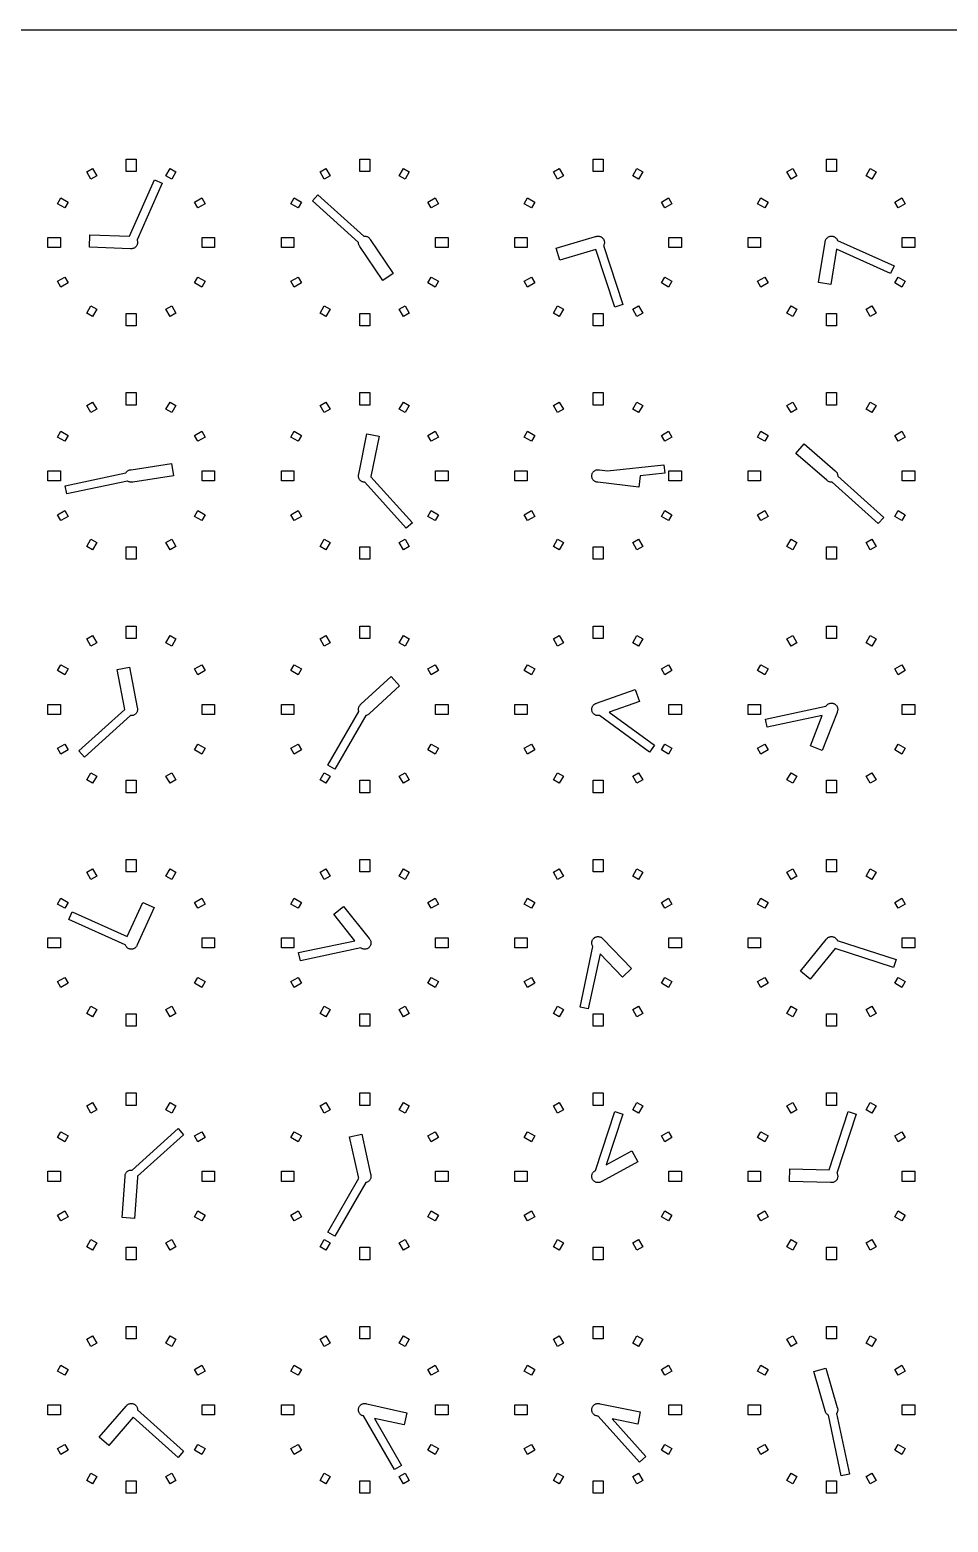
# Model space of a CAD drawing. Header units: millimetres. Extents: x -8 to 856, y -8 to 688.
# Drawn here: x 313.8 to 424, y 508.5 to 687.5 of the extents above; entities that cross this region are included whole.
import ezdxf

# ---------------------------------------------------------------- set-up
doc = ezdxf.new("R2010")
doc.units = ezdxf.units.MM

msp = doc.modelspace()

# ---------------------------------------------------------------- linework, layer by layer
for points in [[(-7.5, -7.5), (-7.5, 687.5), (855.5, 687.5), (855.5, -7.5)], [(326.6, 670.5), (325.4, 670.5), (325.4, 672), (326.6, 672), (326.6, 670.5)], [(354.6, 670.5), (353.4, 670.5), (353.4, 672), (354.6, 672), (354.6, 670.5)], [(382.6, 670.5), (381.4, 670.5), (381.4, 672), (382.6, 672), (382.6, 670.5)], [(410.6, 670.5), (409.4, 670.5), (409.4, 672), (410.6, 672), (410.6, 670.5)], [(321.85, 669.99), (321.15, 669.59), (320.65, 670.46), (321.35, 670.86), (321.85, 669.99)], [(326.7, 661.71), (326.67, 661.64), (326.63, 661.58), (326.58, 661.52), (326.53, 661.47), (326.48, 661.42), (326.42, 661.37), (326.36, 661.33), (326.29, 661.3), (326.22, 661.28), (326.15, 661.26), (326.07, 661.25), (326, 661.25), (325.93, 661.25), (325.9, 661.25), (320.98, 661.42), (321.03, 662.92), (325.79, 662.76), (328.8, 669.51), (329.71, 669.1), (326.69, 662.31), (326.7, 662.29), (326.72, 662.22), (326.74, 662.15), (326.75, 662.07), (326.75, 662), (326.75, 661.93), (326.74, 661.85), (326.72, 661.78), (326.7, 661.71)], [(330.85, 669.59), (330.15, 669.99), (330.65, 670.86), (331.35, 670.46), (330.85, 669.59)], [(349.85, 669.99), (349.15, 669.59), (348.65, 670.46), (349.35, 670.86), (349.85, 669.99)], [(358.85, 669.59), (358.15, 669.99), (358.65, 670.86), (359.35, 670.46), (358.85, 669.59)], [(377.85, 669.99), (377.15, 669.59), (376.65, 670.46), (377.35, 670.86), (377.85, 669.99)], [(386.85, 669.59), (386.15, 669.99), (386.65, 670.86), (387.35, 670.46), (386.85, 669.59)], [(405.85, 669.99), (405.15, 669.59), (404.65, 670.46), (405.35, 670.86), (405.85, 669.99)], [(414.85, 669.59), (414.15, 669.99), (414.65, 670.86), (415.35, 670.46), (414.85, 669.59)], [(353.42, 661.52), (353.37, 661.58), (353.33, 661.64), (353.3, 661.71), (353.28, 661.78), (353.26, 661.85), (353.25, 661.93), (353.25, 662), (353.25, 662.01), (347.72, 666.98), (348.39, 667.72), (353.91, 662.75), (353.93, 662.75), (354, 662.75), (354.07, 662.75), (354.15, 662.74), (354.22, 662.72), (354.29, 662.7), (354.36, 662.67), (354.42, 662.63), (354.48, 662.58), (354.53, 662.53), (354.58, 662.48), (354.63, 662.42), (354.67, 662.36), (354.67, 662.35), (357.42, 658.27), (356.17, 657.44), (353.42, 661.51), (353.42, 661.52)], [(318.41, 666.85), (318.01, 666.15), (317.14, 666.65), (317.54, 667.35), (318.41, 666.85)], [(333.99, 666.15), (333.59, 666.85), (334.46, 667.35), (334.86, 666.65), (333.99, 666.15)], [(346.41, 666.85), (346.01, 666.15), (345.14, 666.65), (345.54, 667.35), (346.41, 666.85)], [(361.99, 666.15), (361.59, 666.85), (362.46, 667.35), (362.86, 666.65), (361.99, 666.15)], [(374.41, 666.85), (374.01, 666.15), (373.14, 666.65), (373.54, 667.35), (374.41, 666.85)], [(389.99, 666.15), (389.59, 666.85), (390.46, 667.35), (390.86, 666.65), (389.99, 666.15)], [(402.41, 666.85), (402.01, 666.15), (401.14, 666.65), (401.54, 667.35), (402.41, 666.85)], [(417.99, 666.15), (417.59, 666.85), (418.46, 667.35), (418.86, 666.65), (417.99, 666.15)], [(317.5, 662.6), (317.5, 661.4), (316, 661.4), (316, 662.6), (317.5, 662.6)], [(334.5, 661.4), (334.5, 662.6), (336, 662.6), (336, 661.4), (334.5, 661.4)], [(345.5, 662.6), (345.5, 661.4), (344, 661.4), (344, 662.6), (345.5, 662.6)], [(362.5, 661.4), (362.5, 662.6), (364, 662.6), (364, 661.4), (362.5, 661.4)], [(373.5, 662.6), (373.5, 661.4), (372, 661.4), (372, 662.6), (373.5, 662.6)], [(381.71, 662.7), (381.71, 662.7), (381.78, 662.72), (381.85, 662.74), (381.93, 662.75), (382, 662.75), (382.07, 662.75), (382.15, 662.74), (382.22, 662.72), (382.29, 662.7), (382.36, 662.67), (382.42, 662.63), (382.48, 662.58), (382.53, 662.53), (382.58, 662.48), (382.63, 662.42), (382.67, 662.36), (382.7, 662.29), (382.72, 662.22), (382.74, 662.15), (382.75, 662.07), (382.75, 662), (382.75, 661.93), (382.74, 661.85), (382.72, 661.78), (382.7, 661.71), (382.67, 661.64), (382.65, 661.62), (384.95, 654.55), (384, 654.24), (381.75, 661.14), (377.42, 659.86), (376.99, 661.3), (381.71, 662.7)], [(390.5, 661.4), (390.5, 662.6), (392, 662.6), (392, 661.4), (390.5, 661.4)], [(401.5, 662.6), (401.5, 661.4), (400, 661.4), (400, 662.6), (401.5, 662.6)], [(409.25, 662.05), (409.25, 662.07), (409.26, 662.15), (409.28, 662.22), (409.3, 662.29), (409.33, 662.36), (409.37, 662.42), (409.42, 662.48), (409.47, 662.53), (409.52, 662.58), (409.58, 662.63), (409.64, 662.67), (409.71, 662.7), (409.78, 662.72), (409.85, 662.74), (409.93, 662.75), (410, 662.75), (410.07, 662.75), (410.15, 662.74), (410.22, 662.72), (410.29, 662.7), (410.36, 662.67), (410.42, 662.63), (410.48, 662.58), (410.53, 662.53), (410.58, 662.48), (410.63, 662.42), (410.67, 662.36), (410.7, 662.29), (410.72, 662.23), (417.51, 659.2), (417.1, 658.29), (410.62, 661.18), (409.91, 656.94), (408.44, 657.19), (409.25, 662.05)], [(418.5, 661.4), (418.5, 662.6), (420, 662.6), (420, 661.4), (418.5, 661.4)], [(318.01, 657.85), (318.41, 657.15), (317.54, 656.65), (317.14, 657.35), (318.01, 657.85)], [(333.59, 657.15), (333.99, 657.85), (334.86, 657.35), (334.46, 656.65), (333.59, 657.15)], [(346.01, 657.85), (346.41, 657.15), (345.54, 656.65), (345.14, 657.35), (346.01, 657.85)], [(361.59, 657.15), (361.99, 657.85), (362.86, 657.35), (362.46, 656.65), (361.59, 657.15)], [(374.01, 657.85), (374.41, 657.15), (373.54, 656.65), (373.14, 657.35), (374.01, 657.85)], [(389.59, 657.15), (389.99, 657.85), (390.86, 657.35), (390.46, 656.65), (389.59, 657.15)], [(402.01, 657.85), (402.41, 657.15), (401.54, 656.65), (401.14, 657.35), (402.01, 657.85)], [(417.59, 657.15), (417.99, 657.85), (418.86, 657.35), (418.46, 656.65), (417.59, 657.15)], [(320.65, 653.54), (321.15, 654.41), (321.85, 654.01), (321.35, 653.14), (320.65, 653.54)], [(325.4, 653.5), (326.6, 653.5), (326.6, 652), (325.4, 652), (325.4, 653.5)], [(330.15, 654.01), (330.85, 654.41), (331.35, 653.54), (330.65, 653.14), (330.15, 654.01)], [(348.65, 653.54), (349.15, 654.41), (349.85, 654.01), (349.35, 653.14), (348.65, 653.54)], [(353.4, 653.5), (354.6, 653.5), (354.6, 652), (353.4, 652), (353.4, 653.5)], [(358.15, 654.01), (358.85, 654.41), (359.35, 653.54), (358.65, 653.14), (358.15, 654.01)], [(376.65, 653.54), (377.15, 654.41), (377.85, 654.01), (377.35, 653.14), (376.65, 653.54)], [(381.4, 653.5), (382.6, 653.5), (382.6, 652), (381.4, 652), (381.4, 653.5)], [(386.15, 654.01), (386.85, 654.41), (387.35, 653.54), (386.65, 653.14), (386.15, 654.01)], [(404.65, 653.54), (405.15, 654.41), (405.85, 654.01), (405.35, 653.14), (404.65, 653.54)], [(409.4, 653.5), (410.6, 653.5), (410.6, 652), (409.4, 652), (409.4, 653.5)], [(414.15, 654.01), (414.85, 654.41), (415.35, 653.54), (414.65, 653.14), (414.15, 654.01)], [(321.85, 641.99), (321.15, 641.59), (320.65, 642.46), (321.35, 642.86), (321.85, 641.99)], [(326.6, 642.5), (325.4, 642.5), (325.4, 644), (326.6, 644), (326.6, 642.5)], [(330.85, 641.59), (330.15, 641.99), (330.65, 642.86), (331.35, 642.46), (330.85, 641.59)], [(349.85, 641.99), (349.15, 641.59), (348.65, 642.46), (349.35, 642.86), (349.85, 641.99)], [(354.6, 642.5), (353.4, 642.5), (353.4, 644), (354.6, 644), (354.6, 642.5)], [(358.85, 641.59), (358.15, 641.99), (358.65, 642.86), (359.35, 642.46), (358.85, 641.59)], [(377.85, 641.99), (377.15, 641.59), (376.65, 642.46), (377.35, 642.86), (377.85, 641.99)], [(382.6, 642.5), (381.4, 642.5), (381.4, 644), (382.6, 644), (382.6, 642.5)], [(386.85, 641.59), (386.15, 641.99), (386.65, 642.86), (387.35, 642.46), (386.85, 641.59)], [(405.85, 641.99), (405.15, 641.59), (404.65, 642.46), (405.35, 642.86), (405.85, 641.99)], [(410.6, 642.5), (409.4, 642.5), (409.4, 644), (410.6, 644), (410.6, 642.5)], [(414.85, 641.59), (414.15, 641.99), (414.65, 642.86), (415.35, 642.46), (414.85, 641.59)], [(318.41, 638.85), (318.01, 638.15), (317.14, 638.65), (317.54, 639.35), (318.41, 638.85)], [(333.99, 638.15), (333.59, 638.85), (334.46, 639.35), (334.86, 638.65), (333.99, 638.15)], [(346.41, 638.85), (346.01, 638.15), (345.14, 638.65), (345.54, 639.35), (346.41, 638.85)], [(354, 633.25), (353.93, 633.25), (353.85, 633.26), (353.78, 633.28), (353.71, 633.3), (353.64, 633.33), (353.58, 633.37), (353.52, 633.42), (353.47, 633.47), (353.42, 633.52), (353.37, 633.58), (353.33, 633.64), (353.3, 633.71), (353.28, 633.78), (353.26, 633.85), (353.25, 633.93), (353.25, 634), (353.25, 634.07), (353.26, 634.15), (353.28, 634.22), (353.28, 634.23), (354.26, 639.05), (355.73, 638.75), (354.75, 633.93), (354.75, 633.93), (354.75, 633.91), (359.72, 628.39), (358.98, 627.72), (354.01, 633.25), (354, 633.25)], [(361.99, 638.15), (361.59, 638.85), (362.46, 639.35), (362.86, 638.65), (361.99, 638.15)], [(374.41, 638.85), (374.01, 638.15), (373.14, 638.65), (373.54, 639.35), (374.41, 638.85)], [(389.99, 638.15), (389.59, 638.85), (390.46, 639.35), (390.86, 638.65), (389.99, 638.15)], [(402.41, 638.85), (402.01, 638.15), (401.14, 638.65), (401.54, 639.35), (402.41, 638.85)], [(417.99, 638.15), (417.59, 638.85), (418.46, 639.35), (418.86, 638.65), (417.99, 638.15)], [(410.07, 633.25), (410, 633.25), (409.93, 633.25), (409.85, 633.26), (409.78, 633.28), (409.71, 633.3), (409.64, 633.33), (409.58, 633.37), (409.52, 633.42), (409.47, 633.47), (409.45, 633.49), (405.73, 636.71), (406.72, 637.85), (410.43, 634.62), (410.48, 634.58), (410.53, 634.53), (410.58, 634.48), (410.63, 634.42), (410.67, 634.36), (410.7, 634.29), (410.72, 634.22), (410.74, 634.15), (410.75, 634.07), (410.75, 634), (410.75, 633.99), (416.28, 629.02), (415.61, 628.28), (410.09, 633.25), (410.07, 633.25)], [(325.34, 634.37), (325.37, 634.42), (325.42, 634.48), (325.47, 634.53), (325.52, 634.58), (325.58, 634.63), (325.64, 634.67), (325.71, 634.7), (325.78, 634.72), (325.85, 634.74), (325.93, 634.75), (325.97, 634.75), (330.83, 635.48), (331.06, 634), (326.19, 633.27), (326.15, 633.26), (326.07, 633.25), (326, 633.25), (325.93, 633.25), (325.85, 633.26), (325.78, 633.28), (325.71, 633.3), (325.64, 633.33), (325.58, 633.37), (325.55, 633.39), (318.28, 631.85), (318.07, 632.83), (325.34, 634.37)], [(317.5, 634.6), (317.5, 633.4), (316, 633.4), (316, 634.6), (317.5, 634.6)], [(334.5, 633.4), (334.5, 634.6), (336, 634.6), (336, 633.4), (334.5, 633.4)], [(345.5, 634.6), (345.5, 633.4), (344, 633.4), (344, 634.6), (345.5, 634.6)], [(362.5, 633.4), (362.5, 634.6), (364, 634.6), (364, 633.4), (362.5, 633.4)], [(373.5, 634.6), (373.5, 633.4), (372, 633.4), (372, 634.6), (373.5, 634.6)], [(381.93, 633.25), (381.85, 633.26), (381.78, 633.28), (381.71, 633.3), (381.64, 633.33), (381.58, 633.37), (381.52, 633.42), (381.47, 633.47), (381.42, 633.52), (381.37, 633.58), (381.33, 633.64), (381.3, 633.71), (381.28, 633.78), (381.26, 633.85), (381.25, 633.93), (381.25, 634), (381.25, 634.07), (381.26, 634.15), (381.28, 634.22), (381.3, 634.29), (381.33, 634.36), (381.37, 634.42), (381.42, 634.48), (381.47, 634.53), (381.52, 634.58), (381.58, 634.63), (381.64, 634.67), (381.71, 634.7), (381.78, 634.72), (381.85, 634.74), (381.93, 634.75), (382, 634.75), (382.07, 634.75), (382.15, 634.74), (382.17, 634.73), (383.11, 634.62), (389.9, 635.33), (390.01, 634.34), (387.04, 634.03), (386.87, 632.65), (381.99, 633.25), (381.93, 633.25)], [(390.5, 633.4), (390.5, 634.6), (392, 634.6), (392, 633.4), (390.5, 633.4)], [(401.5, 634.6), (401.5, 633.4), (400, 633.4), (400, 634.6), (401.5, 634.6)], [(418.5, 633.4), (418.5, 634.6), (420, 634.6), (420, 633.4), (418.5, 633.4)], [(318.01, 629.85), (318.41, 629.15), (317.54, 628.65), (317.14, 629.35), (318.01, 629.85)], [(333.59, 629.15), (333.99, 629.85), (334.86, 629.35), (334.46, 628.65), (333.59, 629.15)], [(346.01, 629.85), (346.41, 629.15), (345.54, 628.65), (345.14, 629.35), (346.01, 629.85)], [(361.59, 629.15), (361.99, 629.85), (362.86, 629.35), (362.46, 628.65), (361.59, 629.15)], [(374.01, 629.85), (374.41, 629.15), (373.54, 628.65), (373.14, 629.35), (374.01, 629.85)], [(389.59, 629.15), (389.99, 629.85), (390.86, 629.35), (390.46, 628.65), (389.59, 629.15)], [(402.01, 629.85), (402.41, 629.15), (401.54, 628.65), (401.14, 629.35), (402.01, 629.85)], [(417.59, 629.15), (417.99, 629.85), (418.86, 629.35), (418.46, 628.65), (417.59, 629.15)], [(320.65, 625.54), (321.15, 626.41), (321.85, 626.01), (321.35, 625.14), (320.65, 625.54)], [(325.4, 625.5), (326.6, 625.5), (326.6, 624), (325.4, 624), (325.4, 625.5)], [(330.15, 626.01), (330.85, 626.41), (331.35, 625.54), (330.65, 625.14), (330.15, 626.01)], [(349.15, 626.41), (349.85, 626.01), (349.35, 625.14), (348.65, 625.54), (349.15, 626.41)], [(353.4, 624), (353.4, 625.5), (354.6, 625.5), (354.6, 624), (353.4, 624)], [(358.15, 626.01), (358.85, 626.41), (359.35, 625.54), (358.65, 625.14), (358.15, 626.01)], [(377.15, 626.41), (377.85, 626.01), (377.35, 625.14), (376.65, 625.54), (377.15, 626.41)], [(381.4, 624), (381.4, 625.5), (382.6, 625.5), (382.6, 624), (381.4, 624)], [(386.15, 626.01), (386.85, 626.41), (387.35, 625.54), (386.65, 625.14), (386.15, 626.01)], [(404.65, 625.54), (405.15, 626.41), (405.85, 626.01), (405.35, 625.14), (404.65, 625.54)], [(409.4, 625.5), (410.6, 625.5), (410.6, 624), (409.4, 624), (409.4, 625.5)], [(414.15, 626.01), (414.85, 626.41), (415.35, 625.54), (414.65, 625.14), (414.15, 626.01)], [(326.6, 614.5), (325.4, 614.5), (325.4, 616), (326.6, 616), (326.6, 614.5)], [(354.6, 614.5), (353.4, 614.5), (353.4, 616), (354.6, 616), (354.6, 614.5)], [(382.6, 614.5), (381.4, 614.5), (381.4, 616), (382.6, 616), (382.6, 614.5)], [(410.6, 614.5), (409.4, 614.5), (409.4, 616), (410.6, 616), (410.6, 614.5)], [(321.85, 613.99), (321.15, 613.59), (320.65, 614.46), (321.35, 614.86), (321.85, 613.99)], [(330.85, 613.59), (330.15, 613.99), (330.65, 614.86), (331.35, 614.46), (330.85, 613.59)], [(349.85, 613.99), (349.15, 613.59), (348.65, 614.46), (349.35, 614.86), (349.85, 613.99)], [(358.85, 613.59), (358.15, 613.99), (358.65, 614.86), (359.35, 614.46), (358.85, 613.59)], [(377.85, 613.99), (377.15, 613.59), (376.65, 614.46), (377.35, 614.86), (377.85, 613.99)], [(386.85, 613.59), (386.15, 613.99), (386.65, 614.86), (387.35, 614.46), (386.85, 613.59)], [(405.85, 613.99), (405.15, 613.59), (404.65, 614.46), (405.35, 614.86), (405.85, 613.99)], [(414.85, 613.59), (414.15, 613.99), (414.65, 614.86), (415.35, 614.46), (414.85, 613.59)], [(318.41, 610.85), (318.01, 610.15), (317.14, 610.65), (317.54, 611.35), (318.41, 610.85)], [(325.24, 605.99), (324.31, 610.77), (325.78, 611.05), (326.72, 606.23), (326.72, 606.22), (326.74, 606.15), (326.75, 606.07), (326.75, 606), (326.75, 605.93), (326.74, 605.85), (326.72, 605.78), (326.7, 605.71), (326.67, 605.64), (326.63, 605.58), (326.58, 605.52), (326.53, 605.47), (326.48, 605.42), (326.42, 605.37), (326.36, 605.33), (326.29, 605.3), (326.22, 605.28), (326.15, 605.26), (326.07, 605.25), (326, 605.25), (325.93, 605.25), (325.91, 605.25), (320.39, 600.28), (319.72, 601.02), (325.24, 605.99)], [(333.99, 610.15), (333.59, 610.85), (334.46, 611.35), (334.86, 610.65), (333.99, 610.15)], [(346.41, 610.85), (346.01, 610.15), (345.14, 610.65), (345.54, 611.35), (346.41, 610.85)], [(361.99, 610.15), (361.59, 610.85), (362.46, 611.35), (362.86, 610.65), (361.99, 610.15)], [(374.41, 610.85), (374.01, 610.15), (373.14, 610.65), (373.54, 611.35), (374.41, 610.85)], [(389.99, 610.15), (389.59, 610.85), (390.46, 611.35), (390.86, 610.65), (389.99, 610.15)], [(402.41, 610.85), (402.01, 610.15), (401.14, 610.65), (401.54, 611.35), (402.41, 610.85)], [(417.99, 610.15), (417.59, 610.85), (418.46, 611.35), (418.86, 610.65), (417.99, 610.15)], [(353.28, 605.76), (353.28, 605.78), (353.26, 605.85), (353.25, 605.93), (353.25, 606), (353.25, 606.07), (353.26, 606.15), (353.28, 606.22), (353.3, 606.29), (353.33, 606.36), (353.37, 606.42), (353.42, 606.48), (353.47, 606.53), (353.52, 606.58), (353.55, 606.61), (357.18, 609.93), (358.19, 608.82), (354.56, 605.5), (354.53, 605.47), (354.48, 605.42), (354.42, 605.37), (354.36, 605.33), (354.29, 605.3), (354.22, 605.28), (354.15, 605.26), (350.43, 598.82), (349.57, 599.32), (353.28, 605.76)], [(382.15, 605.26), (382.07, 605.25), (382, 605.25), (381.93, 605.25), (381.85, 605.26), (381.78, 605.28), (381.71, 605.3), (381.64, 605.33), (381.58, 605.37), (381.52, 605.42), (381.47, 605.47), (381.42, 605.52), (381.37, 605.58), (381.33, 605.64), (381.3, 605.71), (381.28, 605.78), (381.26, 605.85), (381.25, 605.93), (381.25, 606), (381.25, 606.07), (381.26, 606.15), (381.28, 606.22), (381.3, 606.29), (381.33, 606.36), (381.37, 606.42), (381.42, 606.48), (381.47, 606.53), (381.52, 606.58), (381.58, 606.63), (381.64, 606.67), (381.71, 606.7), (381.78, 606.72), (381.82, 606.73), (386.46, 608.38), (386.96, 606.96), (383.31, 605.67), (388.77, 601.7), (388.18, 600.89), (382.16, 605.26), (382.15, 605.26)], [(408.9, 605.26), (402.28, 603.85), (402.07, 604.83), (409.34, 606.37), (409.37, 606.42), (409.42, 606.48), (409.47, 606.53), (409.52, 606.58), (409.58, 606.63), (409.64, 606.67), (409.71, 606.7), (409.78, 606.72), (409.85, 606.74), (409.93, 606.75), (410, 606.75), (410.07, 606.75), (410.15, 606.74), (410.22, 606.72), (410.29, 606.7), (410.36, 606.67), (410.42, 606.63), (410.48, 606.58), (410.53, 606.53), (410.58, 606.48), (410.63, 606.42), (410.67, 606.36), (410.7, 606.29), (410.72, 606.22), (410.74, 606.15), (410.75, 606.07), (410.75, 606), (410.75, 605.93), (410.74, 605.85), (410.72, 605.78), (410.7, 605.71), (410.67, 605.64), (408.87, 601.07), (407.47, 601.62), (408.9, 605.26)], [(317.5, 606.6), (317.5, 605.4), (316, 605.4), (316, 606.6), (317.5, 606.6)], [(334.5, 605.4), (334.5, 606.6), (336, 606.6), (336, 605.4), (334.5, 605.4)], [(345.5, 606.6), (345.5, 605.4), (344, 605.4), (344, 606.6), (345.5, 606.6)], [(362.5, 605.4), (362.5, 606.6), (364, 606.6), (364, 605.4), (362.5, 605.4)], [(373.5, 606.6), (373.5, 605.4), (372, 605.4), (372, 606.6), (373.5, 606.6)], [(390.5, 605.4), (390.5, 606.6), (392, 606.6), (392, 605.4), (390.5, 605.4)], [(401.5, 606.6), (401.5, 605.4), (400, 605.4), (400, 606.6), (401.5, 606.6)], [(418.5, 605.4), (418.5, 606.6), (420, 606.6), (420, 605.4), (418.5, 605.4)], [(318.01, 601.85), (318.41, 601.15), (317.54, 600.65), (317.14, 601.35), (318.01, 601.85)], [(333.59, 601.15), (333.99, 601.85), (334.86, 601.35), (334.46, 600.65), (333.59, 601.15)], [(346.01, 601.85), (346.41, 601.15), (345.54, 600.65), (345.14, 601.35), (346.01, 601.85)], [(361.59, 601.15), (361.99, 601.85), (362.86, 601.35), (362.46, 600.65), (361.59, 601.15)], [(374.01, 601.85), (374.41, 601.15), (373.54, 600.65), (373.14, 601.35), (374.01, 601.85)], [(389.59, 601.15), (389.99, 601.85), (390.86, 601.35), (390.46, 600.65), (389.59, 601.15)], [(402.01, 601.85), (402.41, 601.15), (401.54, 600.65), (401.14, 601.35), (402.01, 601.85)], [(417.59, 601.15), (417.99, 601.85), (418.86, 601.35), (418.46, 600.65), (417.59, 601.15)], [(320.65, 597.54), (321.15, 598.41), (321.85, 598.01), (321.35, 597.14), (320.65, 597.54)], [(330.15, 598.01), (330.85, 598.41), (331.35, 597.54), (330.65, 597.14), (330.15, 598.01)], [(348.65, 597.54), (349.15, 598.41), (349.85, 598.01), (349.35, 597.14), (348.65, 597.54)], [(358.15, 598.01), (358.85, 598.41), (359.35, 597.54), (358.65, 597.14), (358.15, 598.01)], [(377.15, 598.41), (377.85, 598.01), (377.35, 597.14), (376.65, 597.54), (377.15, 598.41)], [(386.15, 598.01), (386.85, 598.41), (387.35, 597.54), (386.65, 597.14), (386.15, 598.01)], [(404.65, 597.54), (405.15, 598.41), (405.85, 598.01), (405.35, 597.14), (404.65, 597.54)], [(414.15, 598.01), (414.85, 598.41), (415.35, 597.54), (414.65, 597.14), (414.15, 598.01)], [(325.4, 597.5), (326.6, 597.5), (326.6, 596), (325.4, 596), (325.4, 597.5)], [(353.4, 597.5), (354.6, 597.5), (354.6, 596), (353.4, 596), (353.4, 597.5)], [(381.4, 596), (381.4, 597.5), (382.6, 597.5), (382.6, 596), (381.4, 596)], [(409.4, 597.5), (410.6, 597.5), (410.6, 596), (409.4, 596), (409.4, 597.5)], [(326.6, 586.5), (325.4, 586.5), (325.4, 588), (326.6, 588), (326.6, 586.5)], [(354.6, 586.5), (353.4, 586.5), (353.4, 588), (354.6, 588), (354.6, 586.5)], [(382.6, 586.5), (381.4, 586.5), (381.4, 588), (382.6, 588), (382.6, 586.5)], [(410.6, 586.5), (409.4, 586.5), (409.4, 588), (410.6, 588), (410.6, 586.5)], [(321.85, 585.99), (321.15, 585.59), (320.65, 586.46), (321.35, 586.86), (321.85, 585.99)], [(330.85, 585.59), (330.15, 585.99), (330.65, 586.86), (331.35, 586.46), (330.85, 585.59)], [(349.85, 585.99), (349.15, 585.59), (348.65, 586.46), (349.35, 586.86), (349.85, 585.99)], [(358.85, 585.59), (358.15, 585.99), (358.65, 586.86), (359.35, 586.46), (358.85, 585.59)], [(377.85, 585.99), (377.15, 585.59), (376.65, 586.46), (377.35, 586.86), (377.85, 585.99)], [(386.85, 585.59), (386.15, 585.99), (386.65, 586.86), (387.35, 586.46), (386.85, 585.59)], [(405.85, 585.99), (405.15, 585.59), (404.65, 586.46), (405.35, 586.86), (405.85, 585.99)], [(414.85, 585.59), (414.15, 585.99), (414.65, 586.86), (415.35, 586.46), (414.85, 585.59)], [(318.41, 582.85), (318.01, 582.15), (317.14, 582.65), (317.54, 583.35), (318.41, 582.85)], [(326.7, 577.71), (326.67, 577.64), (326.63, 577.58), (326.58, 577.52), (326.53, 577.47), (326.48, 577.42), (326.42, 577.37), (326.36, 577.33), (326.29, 577.3), (326.22, 577.28), (326.15, 577.26), (326.07, 577.25), (326, 577.25), (325.93, 577.25), (325.85, 577.26), (325.78, 577.28), (325.71, 577.3), (325.64, 577.33), (325.58, 577.37), (325.52, 577.42), (325.47, 577.47), (325.42, 577.52), (325.37, 577.58), (325.33, 577.64), (325.3, 577.71), (325.28, 577.77), (318.49, 580.8), (318.9, 581.71), (325.52, 578.76), (327.39, 582.86), (328.76, 582.24), (326.72, 577.76), (326.7, 577.71)], [(333.99, 582.15), (333.59, 582.85), (334.46, 583.35), (334.86, 582.65), (333.99, 582.15)], [(346.41, 582.85), (346.01, 582.15), (345.14, 582.65), (345.54, 583.35), (346.41, 582.85)], [(352.83, 578.26), (350.3, 581.45), (351.47, 582.38), (354.53, 578.53), (354.53, 578.53), (354.58, 578.48), (354.63, 578.42), (354.67, 578.36), (354.7, 578.29), (354.72, 578.22), (354.74, 578.15), (354.75, 578.07), (354.75, 578), (354.75, 577.93), (354.74, 577.85), (354.72, 577.78), (354.7, 577.71), (354.67, 577.64), (354.63, 577.58), (354.58, 577.52), (354.53, 577.47), (354.48, 577.42), (354.42, 577.37), (354.36, 577.33), (354.29, 577.3), (354.22, 577.28), (354.15, 577.26), (354.07, 577.25), (354, 577.25), (353.93, 577.25), (353.85, 577.26), (353.78, 577.28), (353.71, 577.3), (353.64, 577.33), (353.58, 577.37), (353.55, 577.39), (346.28, 575.85), (346.07, 576.83), (352.83, 578.26)], [(361.99, 582.15), (361.59, 582.85), (362.46, 583.35), (362.86, 582.65), (361.99, 582.15)], [(374.41, 582.85), (374.01, 582.15), (373.14, 582.65), (373.54, 583.35), (374.41, 582.85)], [(389.99, 582.15), (389.59, 582.85), (390.46, 583.35), (390.86, 582.65), (389.99, 582.15)], [(402.41, 582.85), (402.01, 582.15), (401.14, 582.65), (401.54, 583.35), (402.41, 582.85)], [(417.99, 582.15), (417.59, 582.85), (418.46, 583.35), (418.86, 582.65), (417.99, 582.15)], [(317.5, 578.6), (317.5, 577.4), (316, 577.4), (316, 578.6), (317.5, 578.6)], [(334.5, 577.4), (334.5, 578.6), (336, 578.6), (336, 577.4), (334.5, 577.4)], [(345.5, 578.6), (345.5, 577.4), (344, 577.4), (344, 578.6), (345.5, 578.6)], [(362.5, 577.4), (362.5, 578.6), (364, 578.6), (364, 577.4), (362.5, 577.4)], [(373.5, 578.6), (373.5, 577.4), (372, 577.4), (372, 578.6), (373.5, 578.6)], [(381.39, 577.55), (381.37, 577.58), (381.33, 577.64), (381.3, 577.71), (381.28, 577.78), (381.26, 577.85), (381.25, 577.93), (381.25, 578), (381.25, 578.07), (381.26, 578.15), (381.28, 578.22), (381.3, 578.29), (381.33, 578.36), (381.37, 578.42), (381.42, 578.48), (381.47, 578.53), (381.52, 578.58), (381.58, 578.63), (381.64, 578.67), (381.71, 578.7), (381.78, 578.72), (381.85, 578.74), (381.93, 578.75), (382, 578.75), (382.07, 578.75), (382.15, 578.74), (382.22, 578.72), (382.29, 578.7), (382.36, 578.67), (382.42, 578.63), (382.48, 578.58), (382.53, 578.53), (382.58, 578.48), (382.6, 578.46), (386.01, 574.92), (384.93, 573.88), (382.23, 576.68), (380.83, 570.07), (379.85, 570.28), (381.39, 577.55)], [(390.5, 577.4), (390.5, 578.6), (392, 578.6), (392, 577.4), (390.5, 577.4)], [(401.5, 578.6), (401.5, 577.4), (400, 577.4), (400, 578.6), (401.5, 578.6)], [(409.37, 578.41), (409.37, 578.42), (409.42, 578.48), (409.47, 578.53), (409.52, 578.58), (409.58, 578.63), (409.64, 578.67), (409.71, 578.7), (409.78, 578.72), (409.85, 578.74), (409.93, 578.75), (410, 578.75), (410.07, 578.75), (410.15, 578.74), (410.22, 578.72), (410.29, 578.7), (410.36, 578.67), (410.42, 578.63), (410.48, 578.58), (410.53, 578.53), (410.58, 578.48), (410.63, 578.42), (410.67, 578.36), (410.69, 578.3), (417.76, 576), (417.45, 575.05), (410.43, 577.34), (407.44, 573.64), (406.27, 574.59), (409.37, 578.41)], [(418.5, 577.4), (418.5, 578.6), (420, 578.6), (420, 577.4), (418.5, 577.4)], [(318.01, 573.85), (318.41, 573.15), (317.54, 572.65), (317.14, 573.35), (318.01, 573.85)], [(333.59, 573.15), (333.99, 573.85), (334.86, 573.35), (334.46, 572.65), (333.59, 573.15)], [(346.01, 573.85), (346.41, 573.15), (345.54, 572.65), (345.14, 573.35), (346.01, 573.85)], [(361.59, 573.15), (361.99, 573.85), (362.86, 573.35), (362.46, 572.65), (361.59, 573.15)], [(374.01, 573.85), (374.41, 573.15), (373.54, 572.65), (373.14, 573.35), (374.01, 573.85)], [(389.59, 573.15), (389.99, 573.85), (390.86, 573.35), (390.46, 572.65), (389.59, 573.15)], [(402.01, 573.85), (402.41, 573.15), (401.54, 572.65), (401.14, 573.35), (402.01, 573.85)], [(417.59, 573.15), (417.99, 573.85), (418.86, 573.35), (418.46, 572.65), (417.59, 573.15)], [(320.65, 569.54), (321.15, 570.41), (321.85, 570.01), (321.35, 569.14), (320.65, 569.54)], [(325.4, 569.5), (326.6, 569.5), (326.6, 568), (325.4, 568), (325.4, 569.5)], [(330.15, 570.01), (330.85, 570.41), (331.35, 569.54), (330.65, 569.14), (330.15, 570.01)], [(348.65, 569.54), (349.15, 570.41), (349.85, 570.01), (349.35, 569.14), (348.65, 569.54)], [(353.4, 569.5), (354.6, 569.5), (354.6, 568), (353.4, 568), (353.4, 569.5)], [(358.15, 570.01), (358.85, 570.41), (359.35, 569.54), (358.65, 569.14), (358.15, 570.01)], [(376.65, 569.54), (377.15, 570.41), (377.85, 570.01), (377.35, 569.14), (376.65, 569.54)], [(381.4, 569.5), (382.6, 569.5), (382.6, 568), (381.4, 568), (381.4, 569.5)], [(386.15, 570.01), (386.85, 570.41), (387.35, 569.54), (386.65, 569.14), (386.15, 570.01)], [(404.65, 569.54), (405.15, 570.41), (405.85, 570.01), (405.35, 569.14), (404.65, 569.54)], [(409.4, 569.5), (410.6, 569.5), (410.6, 568), (409.4, 568), (409.4, 569.5)], [(414.15, 570.01), (414.85, 570.41), (415.35, 569.54), (414.65, 569.14), (414.15, 570.01)], [(321.85, 557.99), (321.15, 557.59), (320.65, 558.46), (321.35, 558.86), (321.85, 557.99)], [(326.6, 558.5), (325.4, 558.5), (325.4, 560), (326.6, 560), (326.6, 558.5)], [(330.85, 557.59), (330.15, 557.99), (330.65, 558.86), (331.35, 558.46), (330.85, 557.59)], [(349.85, 557.99), (349.15, 557.59), (348.65, 558.46), (349.35, 558.86), (349.85, 557.99)], [(354.6, 558.5), (353.4, 558.5), (353.4, 560), (354.6, 560), (354.6, 558.5)], [(358.85, 557.59), (358.15, 557.99), (358.65, 558.86), (359.35, 558.46), (358.85, 557.59)], [(377.85, 557.99), (377.15, 557.59), (376.65, 558.46), (377.35, 558.86), (377.85, 557.99)], [(382.6, 558.5), (381.4, 558.5), (381.4, 560), (382.6, 560), (382.6, 558.5)], [(386.85, 557.59), (386.15, 557.99), (386.65, 558.86), (387.35, 558.46), (386.85, 557.59)], [(405.85, 557.99), (405.15, 557.59), (404.65, 558.46), (405.35, 558.86), (405.85, 557.99)], [(410.6, 558.5), (409.4, 558.5), (409.4, 560), (410.6, 560), (410.6, 558.5)], [(414.85, 557.59), (414.15, 557.99), (414.65, 558.86), (415.35, 558.46), (414.85, 557.59)], [(382.42, 549.37), (382.36, 549.33), (382.29, 549.3), (382.22, 549.28), (382.15, 549.26), (382.07, 549.25), (382, 549.25), (381.93, 549.25), (381.85, 549.26), (381.78, 549.28), (381.71, 549.3), (381.64, 549.33), (381.58, 549.37), (381.52, 549.42), (381.47, 549.47), (381.42, 549.52), (381.37, 549.58), (381.33, 549.64), (381.3, 549.71), (381.28, 549.78), (381.26, 549.85), (381.25, 549.93), (381.25, 550), (381.25, 550.07), (381.26, 550.15), (381.28, 550.22), (381.3, 550.29), (381.33, 550.36), (381.37, 550.42), (381.42, 550.48), (381.47, 550.53), (381.52, 550.58), (381.58, 550.63), (381.64, 550.67), (381.7, 550.69), (384, 557.76), (384.95, 557.45), (382.98, 551.38), (386.04, 553.04), (386.75, 551.73), (382.43, 549.38), (382.42, 549.37)], [(410.7, 549.71), (410.67, 549.64), (410.63, 549.58), (410.58, 549.52), (410.53, 549.47), (410.48, 549.42), (410.42, 549.37), (410.36, 549.33), (410.29, 549.3), (410.22, 549.28), (410.15, 549.26), (410.07, 549.25), (410, 549.25), (409.93, 549.25), (409.9, 549.25), (404.98, 549.38), (405.02, 550.88), (409.72, 550.76), (412, 557.76), (412.95, 557.45), (410.65, 550.38), (410.67, 550.36), (410.7, 550.29), (410.72, 550.22), (410.74, 550.15), (410.75, 550.07), (410.75, 550), (410.75, 549.93), (410.74, 549.85), (410.72, 549.78), (410.7, 549.71)], [(318.41, 554.85), (318.01, 554.15), (317.14, 554.65), (317.54, 555.35), (318.41, 554.85)], [(325.25, 549.97), (325.25, 550), (325.25, 550.07), (325.26, 550.15), (325.28, 550.22), (325.3, 550.29), (325.33, 550.36), (325.37, 550.42), (325.42, 550.48), (325.47, 550.53), (325.52, 550.58), (325.58, 550.63), (325.64, 550.67), (325.71, 550.7), (325.78, 550.72), (325.85, 550.74), (325.93, 550.75), (326, 550.75), (326.07, 550.75), (326.09, 550.75), (331.61, 555.72), (332.28, 554.98), (326.75, 550.01), (326.75, 550), (326.75, 549.93), (326.74, 549.87), (326.4, 544.96), (324.9, 545.06), (325.25, 549.97)], [(333.99, 554.15), (333.59, 554.85), (334.46, 555.35), (334.86, 554.65), (333.99, 554.15)], [(346.41, 554.85), (346.01, 554.15), (345.14, 554.65), (345.54, 555.35), (346.41, 554.85)], [(353.28, 549.76), (353.28, 549.78), (353.26, 549.85), (353.25, 549.92), (352.19, 554.72), (353.65, 555.04), (354.71, 550.24), (354.72, 550.22), (354.74, 550.15), (354.75, 550.07), (354.75, 550), (354.75, 549.93), (354.74, 549.85), (354.72, 549.78), (354.7, 549.71), (354.67, 549.64), (354.63, 549.58), (354.58, 549.52), (354.53, 549.47), (354.48, 549.42), (354.42, 549.37), (354.36, 549.33), (354.29, 549.3), (354.22, 549.28), (354.15, 549.26), (350.43, 542.82), (349.57, 543.32), (353.28, 549.76)], [(361.99, 554.15), (361.59, 554.85), (362.46, 555.35), (362.86, 554.65), (361.99, 554.15)], [(374.41, 554.85), (374.01, 554.15), (373.14, 554.65), (373.54, 555.35), (374.41, 554.85)], [(389.99, 554.15), (389.59, 554.85), (390.46, 555.35), (390.86, 554.65), (389.99, 554.15)], [(402.41, 554.85), (402.01, 554.15), (401.14, 554.65), (401.54, 555.35), (402.41, 554.85)], [(417.99, 554.15), (417.59, 554.85), (418.46, 555.35), (418.86, 554.65), (417.99, 554.15)], [(317.5, 550.6), (317.5, 549.4), (316, 549.4), (316, 550.6), (317.5, 550.6)], [(334.5, 549.4), (334.5, 550.6), (336, 550.6), (336, 549.4), (334.5, 549.4)], [(345.5, 550.6), (345.5, 549.4), (344, 549.4), (344, 550.6), (345.5, 550.6)], [(362.5, 549.4), (362.5, 550.6), (364, 550.6), (364, 549.4), (362.5, 549.4)], [(373.5, 550.6), (373.5, 549.4), (372, 549.4), (372, 550.6), (373.5, 550.6)], [(390.5, 549.4), (390.5, 550.6), (392, 550.6), (392, 549.4), (390.5, 549.4)], [(401.5, 550.6), (401.5, 549.4), (400, 549.4), (400, 550.6), (401.5, 550.6)], [(418.5, 549.4), (418.5, 550.6), (420, 550.6), (420, 549.4), (418.5, 549.4)], [(318.01, 545.85), (318.41, 545.15), (317.54, 544.65), (317.14, 545.35), (318.01, 545.85)], [(333.59, 545.15), (333.99, 545.85), (334.86, 545.35), (334.46, 544.65), (333.59, 545.15)], [(346.01, 545.85), (346.41, 545.15), (345.54, 544.65), (345.14, 545.35), (346.01, 545.85)], [(361.59, 545.15), (361.99, 545.85), (362.86, 545.35), (362.46, 544.65), (361.59, 545.15)], [(374.01, 545.85), (374.41, 545.15), (373.54, 544.65), (373.14, 545.35), (374.01, 545.85)], [(389.59, 545.15), (389.99, 545.85), (390.86, 545.35), (390.46, 544.65), (389.59, 545.15)], [(402.01, 545.85), (402.41, 545.15), (401.54, 544.65), (401.14, 545.35), (402.01, 545.85)], [(417.59, 545.15), (417.99, 545.85), (418.86, 545.35), (418.46, 544.65), (417.59, 545.15)], [(320.65, 541.54), (321.15, 542.41), (321.85, 542.01), (321.35, 541.14), (320.65, 541.54)], [(330.15, 542.01), (330.85, 542.41), (331.35, 541.54), (330.65, 541.14), (330.15, 542.01)], [(348.65, 541.54), (349.15, 542.41), (349.85, 542.01), (349.35, 541.14), (348.65, 541.54)], [(358.15, 542.01), (358.85, 542.41), (359.35, 541.54), (358.65, 541.14), (358.15, 542.01)], [(377.15, 542.41), (377.85, 542.01), (377.35, 541.14), (376.65, 541.54), (377.15, 542.41)], [(386.15, 542.01), (386.85, 542.41), (387.35, 541.54), (386.65, 541.14), (386.15, 542.01)], [(404.65, 541.54), (405.15, 542.41), (405.85, 542.01), (405.35, 541.14), (404.65, 541.54)], [(414.15, 542.01), (414.85, 542.41), (415.35, 541.54), (414.65, 541.14), (414.15, 542.01)], [(325.4, 541.5), (326.6, 541.5), (326.6, 540), (325.4, 540), (325.4, 541.5)], [(353.4, 541.5), (354.6, 541.5), (354.6, 540), (353.4, 540), (353.4, 541.5)], [(381.4, 540), (381.4, 541.5), (382.6, 541.5), (382.6, 540), (381.4, 540)], [(409.4, 541.5), (410.6, 541.5), (410.6, 540), (409.4, 540), (409.4, 541.5)], [(326.6, 530.5), (325.4, 530.5), (325.4, 532), (326.6, 532), (326.6, 530.5)], [(354.6, 530.5), (353.4, 530.5), (353.4, 532), (354.6, 532), (354.6, 530.5)], [(382.6, 530.5), (381.4, 530.5), (381.4, 532), (382.6, 532), (382.6, 530.5)], [(410.6, 530.5), (409.4, 530.5), (409.4, 532), (410.6, 532), (410.6, 530.5)], [(321.85, 529.99), (321.15, 529.59), (320.65, 530.46), (321.35, 530.86), (321.85, 529.99)], [(330.85, 529.59), (330.15, 529.99), (330.65, 530.86), (331.35, 530.46), (330.85, 529.59)], [(349.85, 529.99), (349.15, 529.59), (348.65, 530.46), (349.35, 530.86), (349.85, 529.99)], [(358.85, 529.59), (358.15, 529.99), (358.65, 530.86), (359.35, 530.46), (358.85, 529.59)], [(377.85, 529.99), (377.15, 529.59), (376.65, 530.46), (377.35, 530.86), (377.85, 529.99)], [(386.85, 529.59), (386.15, 529.99), (386.65, 530.86), (387.35, 530.46), (386.85, 529.59)], [(405.85, 529.99), (405.15, 529.59), (404.65, 530.46), (405.35, 530.86), (405.85, 529.99)], [(414.85, 529.59), (414.15, 529.99), (414.65, 530.86), (415.35, 530.46), (414.85, 529.59)], [(318.41, 526.85), (318.01, 526.15), (317.14, 526.65), (317.54, 527.35), (318.41, 526.85)], [(333.99, 526.15), (333.59, 526.85), (334.46, 527.35), (334.86, 526.65), (333.99, 526.15)], [(346.41, 526.85), (346.01, 526.15), (345.14, 526.65), (345.54, 527.35), (346.41, 526.85)], [(361.99, 526.15), (361.59, 526.85), (362.46, 527.35), (362.86, 526.65), (361.99, 526.15)], [(374.41, 526.85), (374.01, 526.15), (373.14, 526.65), (373.54, 527.35), (374.41, 526.85)], [(389.99, 526.15), (389.59, 526.85), (390.46, 527.35), (390.86, 526.65), (389.99, 526.15)], [(402.41, 526.85), (402.01, 526.15), (401.14, 526.65), (401.54, 527.35), (402.41, 526.85)], [(410.7, 521.71), (410.67, 521.64), (410.63, 521.58), (410.61, 521.55), (412.15, 514.28), (411.17, 514.07), (409.63, 521.34), (409.58, 521.37), (409.52, 521.42), (409.47, 521.47), (409.42, 521.52), (409.37, 521.58), (409.33, 521.64), (409.3, 521.71), (409.28, 521.78), (409.26, 521.85), (409.26, 521.87), (407.9, 526.6), (409.34, 527.01), (410.7, 522.29), (410.7, 522.29), (410.72, 522.22), (410.74, 522.15), (410.75, 522.07), (410.75, 522), (410.75, 521.93), (410.74, 521.85), (410.72, 521.78), (410.7, 521.71)], [(417.99, 526.15), (417.59, 526.85), (418.46, 527.35), (418.86, 526.65), (417.99, 526.15)], [(325.38, 522.43), (325.42, 522.48), (325.47, 522.53), (325.52, 522.58), (325.58, 522.63), (325.64, 522.67), (325.71, 522.7), (325.78, 522.72), (325.85, 522.74), (325.93, 522.75), (326, 522.75), (326.07, 522.75), (326.15, 522.74), (326.22, 522.72), (326.29, 522.7), (326.36, 522.67), (326.42, 522.63), (326.48, 522.58), (326.53, 522.53), (326.58, 522.48), (326.63, 522.42), (326.67, 522.36), (326.7, 522.29), (326.72, 522.22), (326.74, 522.15), (326.75, 522.07), (326.75, 522), (326.75, 521.99), (332.28, 517.02), (331.61, 516.28), (326.23, 521.12), (323.29, 517.73), (322.15, 518.72), (325.38, 522.43)], [(353.78, 521.28), (353.71, 521.3), (353.64, 521.33), (353.58, 521.37), (353.52, 521.42), (353.47, 521.47), (353.42, 521.52), (353.37, 521.58), (353.33, 521.64), (353.3, 521.71), (353.28, 521.78), (353.26, 521.85), (353.25, 521.93), (353.25, 522), (353.25, 522.07), (353.26, 522.15), (353.28, 522.22), (353.3, 522.29), (353.33, 522.36), (353.37, 522.42), (353.42, 522.48), (353.47, 522.53), (353.52, 522.58), (353.58, 522.63), (353.64, 522.67), (353.71, 522.7), (353.78, 522.72), (353.85, 522.74), (353.93, 522.75), (354, 522.75), (354.07, 522.75), (354.15, 522.74), (354.22, 522.72), (354.24, 522.71), (359.04, 521.65), (358.72, 520.19), (355.17, 520.97), (358.43, 515.32), (357.57, 514.82), (353.85, 521.26), (353.78, 521.28)], [(381.93, 521.25), (381.85, 521.26), (381.78, 521.28), (381.71, 521.3), (381.64, 521.33), (381.58, 521.37), (381.52, 521.42), (381.47, 521.47), (381.42, 521.52), (381.37, 521.58), (381.33, 521.64), (381.3, 521.71), (381.28, 521.78), (381.26, 521.85), (381.25, 521.93), (381.25, 522), (381.25, 522.07), (381.26, 522.15), (381.28, 522.22), (381.3, 522.29), (381.33, 522.36), (381.37, 522.42), (381.42, 522.48), (381.47, 522.53), (381.52, 522.58), (381.58, 522.63), (381.64, 522.67), (381.71, 522.7), (381.78, 522.72), (381.85, 522.74), (381.93, 522.75), (382, 522.75), (382.07, 522.75), (382.15, 522.74), (382.22, 522.72), (382.23, 522.72), (387.05, 521.74), (386.75, 520.27), (383.67, 520.9), (387.72, 516.39), (386.98, 515.72), (382.02, 521.23), (381.93, 521.25), (381.93, 521.25)], [(317.5, 522.6), (317.5, 521.4), (316, 521.4), (316, 522.6), (317.5, 522.6)], [(334.5, 521.4), (334.5, 522.6), (336, 522.6), (336, 521.4), (334.5, 521.4)], [(345.5, 522.6), (345.5, 521.4), (344, 521.4), (344, 522.6), (345.5, 522.6)], [(362.5, 521.4), (362.5, 522.6), (364, 522.6), (364, 521.4), (362.5, 521.4)], [(373.5, 522.6), (373.5, 521.4), (372, 521.4), (372, 522.6), (373.5, 522.6)], [(390.5, 521.4), (390.5, 522.6), (392, 522.6), (392, 521.4), (390.5, 521.4)], [(401.5, 522.6), (401.5, 521.4), (400, 521.4), (400, 522.6), (401.5, 522.6)], [(418.5, 521.4), (418.5, 522.6), (420, 522.6), (420, 521.4), (418.5, 521.4)], [(318.01, 517.85), (318.41, 517.15), (317.54, 516.65), (317.14, 517.35), (318.01, 517.85)], [(333.59, 517.15), (333.99, 517.85), (334.86, 517.35), (334.46, 516.65), (333.59, 517.15)], [(346.01, 517.85), (346.41, 517.15), (345.54, 516.65), (345.14, 517.35), (346.01, 517.85)], [(361.59, 517.15), (361.99, 517.85), (362.86, 517.35), (362.46, 516.65), (361.59, 517.15)], [(374.01, 517.85), (374.41, 517.15), (373.54, 516.65), (373.14, 517.35), (374.01, 517.85)], [(389.59, 517.15), (389.99, 517.85), (390.86, 517.35), (390.46, 516.65), (389.59, 517.15)], [(402.01, 517.85), (402.41, 517.15), (401.54, 516.65), (401.14, 517.35), (402.01, 517.85)], [(417.59, 517.15), (417.99, 517.85), (418.86, 517.35), (418.46, 516.65), (417.59, 517.15)], [(320.65, 513.54), (321.15, 514.41), (321.85, 514.01), (321.35, 513.14), (320.65, 513.54)], [(330.15, 514.01), (330.85, 514.41), (331.35, 513.54), (330.65, 513.14), (330.15, 514.01)], [(349.15, 514.41), (349.85, 514.01), (349.35, 513.14), (348.65, 513.54), (349.15, 514.41)], [(358.15, 514.01), (358.85, 514.41), (359.35, 513.54), (358.65, 513.14), (358.15, 514.01)], [(377.15, 514.41), (377.85, 514.01), (377.35, 513.14), (376.65, 513.54), (377.15, 514.41)], [(386.15, 514.01), (386.85, 514.41), (387.35, 513.54), (386.65, 513.14), (386.15, 514.01)], [(404.65, 513.54), (405.15, 514.41), (405.85, 514.01), (405.35, 513.14), (404.65, 513.54)], [(414.15, 514.01), (414.85, 514.41), (415.35, 513.54), (414.65, 513.14), (414.15, 514.01)], [(325.4, 513.5), (326.6, 513.5), (326.6, 512), (325.4, 512), (325.4, 513.5)], [(353.4, 512), (353.4, 513.5), (354.6, 513.5), (354.6, 512), (353.4, 512)], [(381.4, 512), (381.4, 513.5), (382.6, 513.5), (382.6, 512), (381.4, 512)], [(409.4, 513.5), (410.6, 513.5), (410.6, 512), (409.4, 512), (409.4, 513.5)]]:
    msp.add_lwpolyline(points, close=True)

doc.saveas('drawing.dxf')
